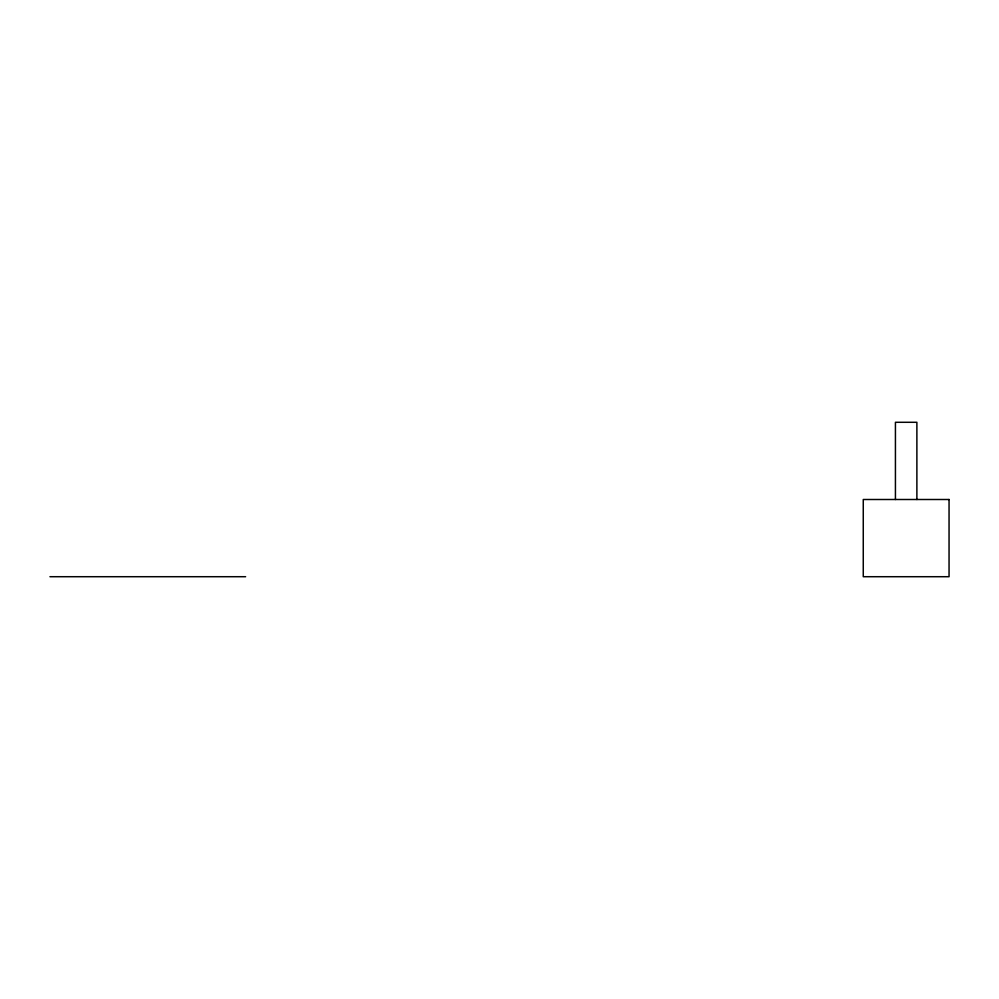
<?xml version="1.0" encoding="UTF-8"?>
<svg xmlns="http://www.w3.org/2000/svg" width="999" height="999" viewBox="0 0 999 999"><rect width="100%" height="100%" fill="white"/><g stroke="black" fill="none" stroke-linecap="round" stroke-linejoin="round"><path stroke-width="1.5" d="M49.95 576.71L245.617 576.71M916.882 499.5L916.882 422.29L895.429 422.29L895.429 499.5M949.05 499.5L863.261 499.5L863.261 576.71L949.05 576.71L949.05 499.5"/></g></svg>
